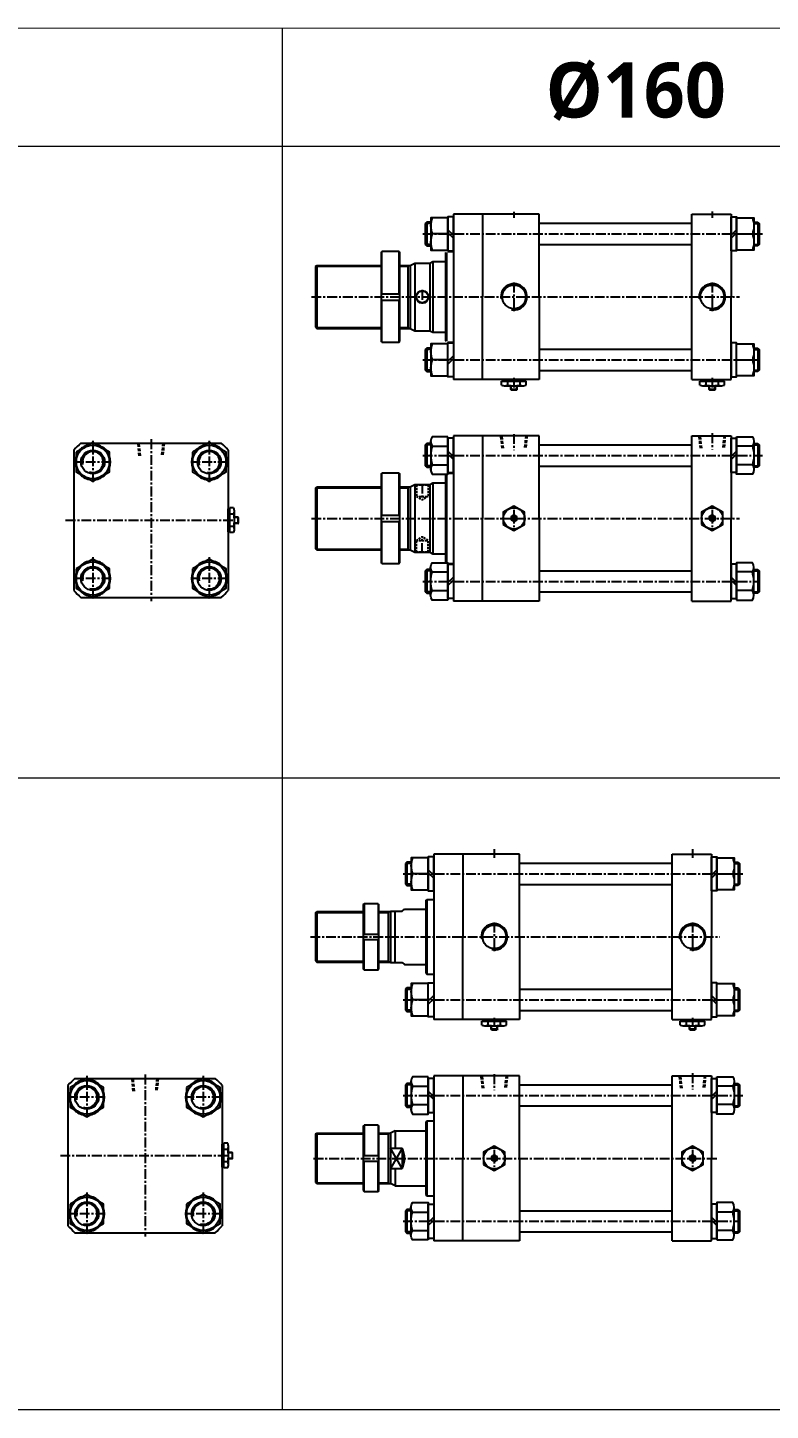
# Model space of a CAD drawing. Extents: x -819 to 6683, y -1 to 2811.
# Drawn here: x 1729 to 2673, y -1 to 1756 of the extents above; entities that cross this region are included whole.
import ezdxf

# ---------------------------------------------------------------- set-up
doc = ezdxf.new("R2010")
doc.units = 0
doc.header["$LTSCALE"] = 10
doc.header["$MEASUREMENT"] = 0
doc.linetypes.add('CENTER', pattern=[2, 1.25, -0.25, 0.25, -0.25])
doc.linetypes.add('HIDDEN', pattern=[0.375, 0.25, -0.125])
doc.layers.get('0').update_dxf_attribs({"linetype": 'CONTINUOUS'})
doc.layers.add('CENTER', color=1, linetype='CENTER')
doc.layers.add('ML', color=7, linetype='CONTINUOUS')
doc.styles.add('문자', font='romans.shx')

msp = doc.modelspace()

# ---------------------------------------------------------------- linework, layer by layer
at = {"color": 7, "linetype": 'Continuous'}
for p, q in [((2331.5, 1301.8), (2331.5, 1306.8)), ((2331.5, 1306.8), (2337.8, 1306.8)), ((2332.5, 1306.8), (2332.5, 1308.8)), ((2332.5, 1308.8), (2361.7, 1308.8)), ((2334.7, 1300.8), (2359.5, 1300.8)), ((2337.8, 1306.8), (2362.7, 1306.8)), ((2339.3, 1301.8), (2339.3, 1306.8)), ((2343.1, 1301), (2343.1, 1301)), ((2343.1, 1296.3), (2343.1, 1300.8)), ((2351.1, 1296.3), (2351.1, 1300.8)), ((2354.9, 1301.8), (2354.9, 1306.8)), ((2361.7, 1306.8), (2361.7, 1308.8)), ((2362.7, 1301.8), (2362.7, 1306.8)), ((2583.5, 1301.8), (2583.5, 1306.8)), ((2583.5, 1306.8), (2589.8, 1306.8)), ((2584.5, 1306.8), (2584.5, 1308.8)), ((2584.5, 1308.8), (2613.7, 1308.8)), ((2586.7, 1300.8), (2611.5, 1300.8)), ((2589.8, 1306.8), (2614.7, 1306.8)), ((2591.3, 1301.8), (2591.3, 1306.8)), ((2595.1, 1301), (2595.1, 1301)), ((2595.1, 1296.3), (2595.1, 1300.8)), ((2603.1, 1296.3), (2603.1, 1300.8)), ((2606.9, 1301.8), (2606.9, 1306.8)), ((2613.7, 1306.8), (2613.7, 1308.8)), ((2614.7, 1301.8), (2614.7, 1306.8)), ((2343.1, 1296.3), (2343.6, 1295.8)), ((2351.1, 1296.3), (2343.1, 1296.3)), ((2343.6, 1295.8), (2350.6, 1295.8)), ((2351.1, 1296.3), (2350.6, 1295.8)), ((2595.1, 1296.3), (2595.6, 1295.8)), ((2603.1, 1296.3), (2595.1, 1296.3)), ((2595.6, 1295.8), (2602.6, 1295.8)), ((2603.1, 1296.3), (2602.6, 1295.8)), ((1983.9, 1115.4), (1983.9, 1144.6)), ((1985.9, 1144.6), (1983.9, 1144.6)), ((1990.9, 1145.6), (1985.9, 1145.6)), ((1985.9, 1120.8), (1985.9, 1145.6)), ((1991.9, 1117.6), (1991.9, 1142.4)), ((1990.9, 1137.8), (1985.9, 1137.8)), ((1991.7, 1126), (1991.7, 1126)), ((1996.4, 1134), (1991.9, 1134)), ((1996.4, 1126), (1991.9, 1126)), ((1996.4, 1134), (1996.9, 1133.5)), ((1996.4, 1134), (1996.4, 1126)), ((1996.4, 1126), (1996.9, 1126.5)), ((1996.9, 1126.5), (1996.9, 1133.5)), ((1985.9, 1115.4), (1983.9, 1115.4)), ((1990.9, 1122.2), (1985.9, 1122.2)), ((1985.9, 1114.4), (1985.9, 1120.8)), ((1990.9, 1114.4), (1985.9, 1114.4)), ((2306.5, 488.7), (2306.5, 493.8)), ((2306.5, 493.8), (2312.8, 493.8)), ((2307.5, 493.8), (2307.5, 495.8)), ((2307.5, 495.8), (2336.7, 495.8)), ((2312.8, 493.8), (2337.7, 493.8)), ((2314.3, 488.7), (2314.3, 493.8)), ((2329.9, 488.7), (2329.9, 493.8)), ((2336.7, 493.8), (2336.7, 495.8)), ((2337.7, 488.7), (2337.7, 493.8)), ((2558.5, 488.7), (2558.5, 493.8)), ((2558.5, 493.8), (2564.8, 493.8)), ((2559.5, 493.8), (2559.5, 495.8)), ((2559.5, 495.8), (2588.7, 495.8)), ((2564.8, 493.8), (2589.7, 493.8)), ((2566.3, 488.7), (2566.3, 493.8)), ((2581.9, 488.7), (2581.9, 493.8)), ((2588.7, 493.8), (2588.7, 495.8)), ((2589.7, 488.7), (2589.7, 493.8)), ((2309.7, 487.8), (2334.5, 487.8)), ((2318.1, 488), (2318.1, 488)), ((2318.1, 483.3), (2318.1, 487.8)), ((2318.1, 483.3), (2318.6, 482.8)), ((2326.1, 483.3), (2318.1, 483.3)), ((2318.6, 482.8), (2325.6, 482.8)), ((2326.1, 483.3), (2325.6, 482.8)), ((2326.1, 483.3), (2326.1, 487.8)), ((2561.7, 487.8), (2586.5, 487.8)), ((2570.1, 488), (2570.1, 488)), ((2570.1, 483.3), (2570.1, 487.8)), ((2570.1, 483.3), (2570.6, 482.8)), ((2578.1, 483.3), (2570.1, 483.3)), ((2570.6, 482.8), (2577.6, 482.8)), ((2578.1, 483.3), (2577.6, 482.8)), ((2578.1, 483.3), (2578.1, 487.8)), ((1976.3, 308.3), (1976.3, 337.5)), ((1978.3, 337.5), (1976.3, 337.5)), ((1983.4, 338.5), (1978.3, 338.5)), ((1978.3, 313.6), (1978.3, 338.5)), ((1984.3, 310.5), (1984.3, 335.3)), ((1983.4, 330.7), (1978.3, 330.7)), ((1984.1, 318.9), (1984.1, 318.9)), ((1988.8, 326.9), (1984.3, 326.9)), ((1988.8, 318.9), (1984.3, 318.9)), ((1988.8, 326.9), (1989.3, 326.4)), ((1988.8, 326.9), (1988.8, 318.9)), ((1988.8, 318.9), (1989.3, 319.4)), ((1989.3, 319.4), (1989.3, 326.4)), ((1978.3, 308.3), (1976.3, 308.3)), ((1983.4, 315.1), (1978.3, 315.1)), ((1978.3, 307.3), (1978.3, 313.6)), ((1983.4, 307.3), (1978.3, 307.3))]:
    msp.add_line(p, q, dxfattribs=at)
for points in [[(2333.6, 1124.6), (2347.1, 1116.8), (2360.6, 1124.6), (2360.6, 1140.2), (2347.1, 1148), (2333.6, 1140.2)], [(2585.6, 1124.6), (2599.1, 1116.8), (2612.6, 1124.6), (2612.6, 1140.2), (2599.1, 1148), (2585.6, 1140.2)], [(2345.6, 1134.9), (2344.2, 1132.4), (2345.6, 1129.9), (2348.5, 1129.9), (2350, 1132.4), (2348.5, 1134.9)], [(2597.6, 1134.9), (2596.2, 1132.4), (2597.6, 1129.9), (2600.5, 1129.9), (2602, 1132.4), (2600.5, 1134.9)], [(2308.6, 311.6), (2322.1, 303.8), (2335.6, 311.6), (2335.6, 327.2), (2322.1, 335), (2308.6, 327.2)], [(2560.6, 311.6), (2574.1, 303.8), (2587.6, 311.6), (2587.6, 327.2), (2574.1, 335), (2560.6, 327.2)], [(2320.6, 321.9), (2319.2, 319.4), (2320.6, 316.9), (2323.5, 316.9), (2325, 319.4), (2323.5, 321.9)], [(2572.6, 321.9), (2571.2, 319.4), (2572.6, 316.9), (2575.5, 316.9), (2577, 319.4), (2575.5, 321.9)]]:
    msp.add_lwpolyline(points, close=True, dxfattribs=at)
for centre, radius in [((2347.1, 1132.4), 13.5), ((2599.1, 1132.4), 13.5), ((2347.1, 1132.4), 3.5), ((2599.1, 1132.4), 3.5), ((2322.1, 319.4), 13.5), ((2322.1, 319.4), 3.5), ((2574.1, 319.4), 13.5), ((2574.1, 319.4), 3.5)]:
    msp.add_circle(centre, radius, dxfattribs=at)
for centre, radius, start, end in [((2334.7, 1306.4), 5.62, 235.6158, 270), ((2335.4, 1309), 8.22, 241.7006, 298.2994), ((2347.1, 1332.1), 31.3, 255.6172, 270.0141), ((2347.1, 1332.1), 31.3, 269.9859, 284.3828), ((2358.8, 1309), 8.22, 241.7006, 298.2994), ((2586.7, 1306.4), 5.62, 235.6158, 270), ((2587.4, 1309), 8.22, 241.7006, 298.2994), ((2599.1, 1332.1), 31.3, 255.6172, 270.0141), ((2599.1, 1332.1), 31.3, 269.9859, 284.3828), ((2610.8, 1309), 8.22, 241.7006, 298.2994), ((1983.7, 1141.7), 8.22, 331.7006, 28.2994), ((1960.6, 1130), 31.3, 359.9859, 14.3828), ((1960.6, 1130), 31.3, 345.6172, 0.0141), ((1983.7, 1118.3), 8.22, 331.7006, 28.2994), ((1986.3, 1117.6), 5.62, 325.6158, 0), ((2309.7, 493.4), 5.62, 235.6158, 270), ((2310.4, 496), 8.22, 241.7006, 298.2994), ((2322.1, 519.1), 31.3, 255.6172, 270.0141), ((2322.1, 519.1), 31.3, 269.9859, 284.3828), ((2333.8, 496), 8.22, 241.7006, 298.2994), ((2561.7, 493.4), 5.62, 235.6158, 270), ((2562.4, 496), 8.22, 241.7006, 298.2994), ((2574.1, 519.1), 31.3, 255.6172, 270.0141), ((2574.1, 519.1), 31.3, 269.9859, 284.3828), ((2585.8, 496), 8.22, 241.7006, 298.2994), ((1976.1, 334.6), 8.22, 331.7006, 28.2994), ((1953, 322.9), 31.3, 359.9859, 14.3828), ((1953, 322.9), 31.3, 345.6172, 0.0141), ((1976.1, 311.2), 8.22, 331.7006, 28.2994), ((1978.7, 310.5), 5.62, 325.6158, 0)]:
    msp.add_arc(centre, radius, start, end, dxfattribs=at)
at = {"layer": 'CENTER'}
for p, q in [((1804.3, 424), (1804.3, 369.8)), ((1952.3, 424), (1952.3, 369.8)), ((1827.8, 396.9), (1780.9, 396.9)), ((1975.8, 396.9), (1928.9, 396.9)), ((1804.3, 276), (1804.3, 221.8)), ((1952.3, 276), (1952.3, 221.8)), ((1827.8, 248.9), (1780.9, 248.9)), ((1975.8, 248.9), (1928.9, 248.9))]:
    msp.add_line(p, q, dxfattribs=at)
at = {"layer": 'ML'}
for p, q in [((2270.1, 1518.8), (2270.1, 1308.8)), ((2307.1, 1518.8), (2270.1, 1518.8)), ((2270.1, 1518.8), (2270.1, 1518.8)), ((2236.2, 1508.8), (2234.4, 1507.1)), ((2234.4, 1507.1), (2234.4, 1480.5)), ((2241.3, 1508.8), (2236.2, 1508.8)), ((2236.2, 1508.8), (2236.2, 1478.8)), ((2263.3, 1493.8), (2243.1, 1493.8)), ((2263.3, 1499.1), (2270.1, 1492.3)), ((2263.3, 1495.3), (2270.1, 1488.5)), ((2629.9, 1499.1), (2623.1, 1492.3)), ((2629.9, 1495.3), (2623.1, 1488.5)), ((2629.9, 1493.8), (2650.1, 1493.8)), ((2651.9, 1508.8), (2657, 1508.8)), ((2657, 1508.8), (2658.8, 1507.1)), ((2657, 1508.8), (2657, 1478.8)), ((2658.8, 1507.1), (2658.8, 1480.5)), ((2234.4, 1480.5), (2236.2, 1478.8)), ((2236.2, 1478.8), (2241.3, 1478.8)), ((2657, 1478.8), (2651.9, 1478.8)), ((2658.8, 1480.5), (2657, 1478.8)), ((2178.3, 1470.3), (2179.3, 1471.3)), ((2178.3, 1470.3), (2178.3, 1357.3)), ((2201.3, 1471.3), (2179.3, 1471.3)), ((2179.3, 1417.8), (2179.3, 1471.3)), ((2201.3, 1417.8), (2201.3, 1471.3)), ((2201.3, 1471.3), (2202.3, 1470.3)), ((2202.3, 1357.3), (2202.3, 1470.3)), ((2240.1, 1456.8), (2244.1, 1458.8)), ((2244.1, 1458.8), (2244.1, 1368.8)), ((2260.1, 1469.8), (2260.4, 1470.1)), ((2260.1, 1469.8), (2260.1, 1357.8)), ((2261.6, 1470.1), (2261.6, 1357.5)), ((2095.1, 1452.3), (2096.6, 1453.8)), ((2095.1, 1452.3), (2095.1, 1375.3)), ((2096.6, 1453.8), (2096.6, 1373.8)), ((2212.1, 1453.8), (2212.1, 1373.8)), ((2215.1, 1453.8), (2221.1, 1456.8)), ((2215.1, 1453.8), (2215.1, 1373.8)), ((2221.1, 1456.8), (2221.1, 1370.8)), ((2240.1, 1456.8), (2240.1, 1370.8)), ((2178.3, 1417.8), (2202.3, 1417.8)), ((2178.3, 1409.8), (2202.3, 1409.8)), ((2179.3, 1356.3), (2179.3, 1409.8)), ((2201.3, 1356.3), (2201.3, 1409.8)), ((2095.1, 1375.3), (2096.6, 1373.8)), ((2215.1, 1373.8), (2221.1, 1370.8)), ((2240.1, 1370.8), (2244.1, 1368.8)), ((2179.3, 1356.3), (2178.3, 1357.3)), ((2179.3, 1356.3), (2201.3, 1356.3)), ((2201.3, 1356.3), (2202.3, 1357.3)), ((2260.1, 1357.8), (2260.4, 1357.5)), ((2236.2, 1348.8), (2234.4, 1347.1)), ((2234.4, 1347.1), (2234.4, 1320.5)), ((2241.3, 1348.8), (2236.2, 1348.8)), ((2236.2, 1348.8), (2236.2, 1318.8)), ((2263.3, 1332.3), (2270.1, 1339.1)), ((2263.3, 1328.5), (2270.1, 1335.3)), ((2651.9, 1348.8), (2657, 1348.8)), ((2657, 1348.8), (2658.8, 1347.1)), ((2657, 1348.8), (2657, 1318.8)), ((2658.8, 1347.1), (2658.8, 1320.5)), ((2234.4, 1320.5), (2236.2, 1318.8)), ((2236.2, 1318.8), (2241.3, 1318.8)), ((2263.3, 1333.8), (2243.1, 1333.8)), ((2629.9, 1333.8), (2650.1, 1333.8)), ((2657, 1318.8), (2651.9, 1318.8)), ((2658.8, 1320.5), (2657, 1318.8)), ((2307.1, 1308.8), (2270.1, 1308.8)), ((2241.3, 1230.2), (2241.3, 1194.7)), ((2307.1, 1237.4), (2270.1, 1237.4)), ((2270.1, 1237.4), (2270.1, 1237.4)), ((2270.1, 1237.4), (2270.1, 1027.4)), ((2651.9, 1230.2), (2651.9, 1194.7)), ((1787.9, 1219.2), (1787.9, 1040.8)), ((1796.7, 1228), (1975.1, 1228)), ((1983.9, 1219.2), (1983.9, 1040.8)), ((2236.2, 1227.4), (2234.4, 1225.7)), ((2234.4, 1225.7), (2234.4, 1199.1)), ((2241.3, 1227.4), (2236.2, 1227.4)), ((2236.2, 1227.4), (2236.2, 1197.4)), ((2243.1, 1224.3), (2263.3, 1224.3)), ((2263.3, 1217.7), (2270.1, 1210.9)), ((2263.3, 1213.9), (2270.1, 1207.1)), ((2629.9, 1217.7), (2623.1, 1210.9)), ((2629.9, 1213.9), (2623.1, 1207.1)), ((2650.1, 1224.3), (2629.9, 1224.3)), ((2651.9, 1227.4), (2657, 1227.4)), ((2657, 1227.4), (2658.8, 1225.7)), ((2657, 1227.4), (2657, 1197.4)), ((2658.8, 1225.7), (2658.8, 1199.1)), ((2234.4, 1199.1), (2236.2, 1197.4)), ((2236.2, 1197.4), (2241.3, 1197.4)), ((2243.1, 1200.6), (2263.3, 1200.6)), ((2650.1, 1200.6), (2629.9, 1200.6)), ((2657, 1197.4), (2651.9, 1197.4)), ((2658.8, 1199.1), (2657, 1197.4)), ((2178.3, 1188.9), (2179.3, 1189.9)), ((2178.3, 1188.9), (2178.3, 1075.9)), ((2201.3, 1189.9), (2179.3, 1189.9)), ((2179.3, 1136.4), (2179.3, 1189.9)), ((2201.3, 1189.9), (2202.3, 1188.9)), ((2201.3, 1136.4), (2201.3, 1189.9)), ((2202.3, 1075.9), (2202.3, 1188.9)), ((2240.1, 1175.4), (2244.1, 1177.4)), ((2244.1, 1177.4), (2244.1, 1087.4)), ((2260.1, 1188.4), (2260.4, 1188.7)), ((2260.1, 1188.4), (2260.1, 1076.4)), ((2261.6, 1188.7), (2261.6, 1076.1)), ((2095.1, 1170.9), (2096.6, 1172.4)), ((2095.1, 1170.9), (2095.1, 1093.9)), ((2096.6, 1172.4), (2096.6, 1092.4)), ((2212.1, 1172.4), (2212.1, 1092.4)), ((2215.1, 1172.4), (2221.1, 1175.4)), ((2215.1, 1172.4), (2215.1, 1092.4)), ((2221.1, 1175.4), (2221.1, 1089.4)), ((2240.1, 1175.4), (2240.1, 1089.4)), ((2178.3, 1136.4), (2202.3, 1136.4)), ((2178.3, 1128.4), (2202.3, 1128.4)), ((2179.3, 1074.9), (2179.3, 1128.4)), ((2201.3, 1074.9), (2201.3, 1128.4)), ((2095.1, 1093.9), (2096.6, 1092.4)), ((2215.1, 1092.4), (2221.1, 1089.4)), ((2240.1, 1089.4), (2244.1, 1087.4)), ((2179.3, 1074.9), (2178.3, 1075.9)), ((2179.3, 1074.9), (2201.3, 1074.9)), ((2201.3, 1074.9), (2202.3, 1075.9)), ((2260.1, 1076.4), (2260.4, 1076.1)), ((2236.2, 1067.4), (2234.4, 1065.7)), ((2234.4, 1065.7), (2234.4, 1039.1)), ((2241.3, 1067.4), (2236.2, 1067.4)), ((2236.2, 1067.4), (2236.2, 1037.4)), ((2241.3, 1034.7), (2241.3, 1070.2)), ((2243.1, 1064.3), (2263.3, 1064.3)), ((2263.3, 1050.9), (2270.1, 1057.7)), ((2629.9, 1050.9), (2623.1, 1057.7)), ((2650.1, 1064.3), (2629.9, 1064.3)), ((2651.9, 1034.7), (2651.9, 1070.2)), ((2651.9, 1067.4), (2657, 1067.4)), ((2657, 1067.4), (2658.8, 1065.7)), ((2657, 1067.4), (2657, 1037.4)), ((2658.8, 1065.7), (2658.8, 1039.1)), ((2234.4, 1039.1), (2236.2, 1037.4)), ((2236.2, 1037.4), (2241.3, 1037.4)), ((2243.1, 1040.6), (2263.3, 1040.6)), ((2263.3, 1047.1), (2270.1, 1053.9)), ((2629.9, 1047.1), (2623.1, 1053.9)), ((2650.1, 1040.6), (2629.9, 1040.6)), ((2657, 1037.4), (2651.9, 1037.4)), ((2658.8, 1039.1), (2657, 1037.4)), ((1796.7, 1032), (1975.1, 1032)), ((2307.1, 1027.4), (2270.1, 1027.4)), ((2245.1, 705.8), (2245.1, 495.8)), ((2282.1, 705.8), (2245.1, 705.8)), ((2245.1, 705.8), (2245.1, 705.8)), ((2211.2, 695.8), (2209.4, 694)), ((2209.4, 694), (2209.4, 667.5)), ((2216.3, 695.8), (2211.2, 695.8)), ((2211.2, 695.8), (2211.2, 665.8)), ((2238.3, 686.1), (2245.1, 679.3)), ((2604.9, 686.1), (2598.1, 679.3)), ((2626.9, 695.8), (2632, 695.8)), ((2632, 695.8), (2633.8, 694)), ((2632, 695.8), (2632, 665.8)), ((2633.8, 694), (2633.8, 667.5)), ((2238.3, 680.8), (2218.1, 680.8)), ((2238.3, 682.2), (2245.1, 675.4)), ((2604.9, 682.2), (2598.1, 675.4)), ((2604.9, 680.8), (2625.1, 680.8)), ((2209.4, 667.5), (2211.2, 665.8)), ((2211.2, 665.8), (2216.3, 665.8)), ((2632, 665.8), (2626.9, 665.8)), ((2633.8, 667.5), (2632, 665.8)), ((2095.1, 631.3), (2096.6, 632.8)), ((2096.6, 632.8), (2096.6, 568.8)), ((2155.6, 641.8), (2156.6, 642.8)), ((2155.6, 641.8), (2155.6, 559.8)), ((2174.6, 642.8), (2156.6, 642.8)), ((2156.6, 642.8), (2156.6, 604.3)), ((2174.6, 642.8), (2174.6, 604.3)), ((2174.6, 642.8), (2175.6, 641.8)), ((2175.6, 559.8), (2175.6, 641.8)), ((2187.1, 632.8), (2187.1, 568.8)), ((2190.1, 633.3), (2190.1, 568.3)), ((2196.1, 568.3), (2196.1, 633.3)), ((2205.1, 633.3), (2208.1, 635.8)), ((2235.1, 646.8), (2236.6, 648.3)), ((2235.1, 646.8), (2235.1, 554.8)), ((2236.6, 648.3), (2236.6, 553.3)), ((2095.1, 631.3), (2095.1, 570.3)), ((2155.6, 604.3), (2175.6, 604.3)), ((2155.6, 597.3), (2175.6, 597.3)), ((2156.6, 558.8), (2156.6, 597.3)), ((2174.6, 558.8), (2174.6, 597.3)), ((2095.1, 570.3), (2096.6, 568.8)), ((2205.1, 568.3), (2208.1, 565.8)), ((2155.6, 559.8), (2156.6, 558.8)), ((2156.6, 558.8), (2174.6, 558.8)), ((2174.6, 558.8), (2175.6, 559.8)), ((2235.1, 554.8), (2236.6, 553.3)), ((2211.2, 535.8), (2209.4, 534)), ((2209.4, 534), (2209.4, 507.5)), ((2216.3, 535.8), (2211.2, 535.8)), ((2211.2, 535.8), (2211.2, 505.8)), ((2626.9, 535.8), (2632, 535.8)), ((2632, 535.8), (2633.8, 534)), ((2632, 535.8), (2632, 505.8)), ((2633.8, 534), (2633.8, 507.5)), ((2238.3, 520.8), (2218.1, 520.8)), ((2238.3, 519.3), (2245.1, 526.1)), ((2238.3, 515.4), (2245.1, 522.2)), ((2604.9, 519.3), (2598.1, 526.1)), ((2604.9, 515.4), (2598.1, 522.2)), ((2604.9, 520.8), (2625.1, 520.8)), ((2209.4, 507.5), (2211.2, 505.8)), ((2211.2, 505.8), (2216.3, 505.8)), ((2282.1, 495.8), (2245.1, 495.8)), ((2632, 505.8), (2626.9, 505.8)), ((2633.8, 507.5), (2632, 505.8)), ((2282.1, 424.4), (2245.1, 424.4)), ((2245.1, 424.4), (2245.1, 424.4)), ((2245.1, 424.4), (2245.1, 214.4)), ((1780.3, 412.1), (1780.3, 233.7)), ((1789.2, 420.9), (1967.5, 420.9)), ((1976.3, 412.1), (1976.3, 233.7)), ((2211.2, 414.4), (2209.4, 412.7)), ((2209.4, 412.7), (2209.4, 386.1)), ((2216.3, 414.4), (2211.2, 414.4)), ((2211.2, 414.4), (2211.2, 384.4)), ((2216.3, 417.2), (2216.3, 381.6)), ((2218.1, 411.2), (2238.3, 411.2)), ((2238.3, 404.7), (2245.1, 397.9)), ((2604.9, 404.7), (2598.1, 397.9)), ((2625.1, 411.2), (2604.9, 411.2)), ((2626.9, 417.2), (2626.9, 381.6)), ((2626.9, 414.4), (2632, 414.4)), ((2632, 414.4), (2633.8, 412.7)), ((2632, 414.4), (2632, 384.4)), ((2633.8, 412.7), (2633.8, 386.1)), ((2218.1, 387.6), (2238.3, 387.6)), ((2238.3, 400.9), (2245.1, 394.1)), ((2604.9, 400.9), (2598.1, 394.1)), ((2625.1, 387.6), (2604.9, 387.6)), ((2209.4, 386.1), (2211.2, 384.4)), ((2211.2, 384.4), (2216.3, 384.4)), ((2632, 384.4), (2626.9, 384.4)), ((2633.8, 386.1), (2632, 384.4)), ((2095.1, 349.9), (2096.6, 351.4)), ((2096.6, 351.4), (2096.6, 287.4)), ((2155.6, 360.4), (2156.6, 361.4)), ((2155.6, 360.4), (2155.6, 278.4)), ((2174.6, 361.4), (2156.6, 361.4)), ((2156.6, 361.4), (2156.6, 322.9)), ((2174.6, 361.4), (2175.6, 360.4)), ((2174.6, 361.4), (2174.6, 322.9)), ((2175.6, 278.4), (2175.6, 360.4)), ((2187.1, 351.4), (2187.1, 287.4)), ((2196.1, 354.4), (2190.1, 351.4)), ((2190.1, 351.4), (2190.1, 287.4)), ((2196.1, 354.4), (2196.1, 332.4)), ((2235.1, 365.4), (2236.6, 366.9)), ((2235.1, 365.4), (2235.1, 273.4)), ((2236.6, 366.9), (2236.6, 271.9)), ((2095.1, 349.9), (2095.1, 288.9)), ((2155.6, 322.9), (2175.6, 322.9)), ((2190.1, 332.4), (2205.1, 332.4)), ((2205.1, 332.4), (2205.1, 306.4)), ((2155.6, 315.9), (2175.6, 315.9)), ((2156.6, 277.4), (2156.6, 315.9)), ((2174.6, 277.4), (2174.6, 315.9)), ((2190.1, 306.4), (2205.1, 306.4)), ((2196.1, 306.4), (2196.1, 284.4)), ((2095.1, 288.9), (2096.6, 287.4)), ((2196.1, 284.4), (2190.1, 287.4)), ((2155.6, 278.4), (2156.6, 277.4)), ((2156.6, 277.4), (2174.6, 277.4)), ((2174.6, 277.4), (2175.6, 278.4)), ((2235.1, 273.4), (2236.6, 271.9)), ((2211.2, 254.4), (2209.4, 252.7)), ((2209.4, 252.7), (2209.4, 226.1)), ((2216.3, 254.4), (2211.2, 254.4)), ((2211.2, 254.4), (2211.2, 224.4)), ((2216.3, 221.6), (2216.3, 257.2)), ((2218.1, 251.2), (2238.3, 251.2)), ((2625.1, 251.2), (2604.9, 251.2)), ((2626.9, 221.6), (2626.9, 257.2)), ((2626.9, 254.4), (2632, 254.4)), ((2632, 254.4), (2633.8, 252.7)), ((2632, 254.4), (2632, 224.4)), ((2633.8, 252.7), (2633.8, 226.1)), ((2238.3, 237.9), (2245.1, 244.7)), ((2238.3, 234.1), (2245.1, 240.9)), ((2604.9, 237.9), (2598.1, 244.7)), ((2604.9, 234.1), (2598.1, 240.9)), ((1789.2, 224.9), (1967.5, 224.9)), ((2209.4, 226.1), (2211.2, 224.4)), ((2211.2, 224.4), (2216.3, 224.4)), ((2218.1, 227.6), (2238.3, 227.6)), ((2282.1, 214.4), (2245.1, 214.4)), ((2625.1, 227.6), (2604.9, 227.6)), ((2632, 224.4), (2626.9, 224.4)), ((2633.8, 226.1), (2632, 224.4))]:
    msp.add_line(p, q, dxfattribs=at)
at = {"layer": 'ML', "color": 7}
for p, q in [((2379.1, 1518.8), (2307.1, 1518.8)), ((2307.1, 1518.8), (2307.1, 1413.8)), ((2379.1, 1413.8), (2379.1, 1518.8)), ((2573.1, 1413.8), (2573.1, 1518.8)), ((2573.1, 1518.8), (2623.1, 1518.8)), ((2623.1, 1518.8), (2623.1, 1413.8)), ((2244.1, 1458.8), (2260.1, 1458.8)), ((2263.3, 1471.3), (2270.1, 1471.3)), ((2096.6, 1453.8), (2178.3, 1453.8)), ((2202.3, 1453.8), (2215.1, 1453.8)), ((2221.1, 1456.8), (2240.1, 1456.8)), ((2307.1, 1308.8), (2307.1, 1413.8)), ((2379.1, 1413.8), (2379.1, 1308.8)), ((2573.1, 1308.8), (2573.1, 1413.8)), ((2623.1, 1308.8), (2623.1, 1413.8)), ((2096.6, 1373.8), (2178.3, 1373.8)), ((2202.3, 1373.8), (2215.1, 1373.8)), ((2221.1, 1370.8), (2240.1, 1370.8)), ((2244.1, 1368.8), (2260.1, 1368.8)), ((2263.3, 1356.3), (2270.1, 1356.3)), ((2379.1, 1308.8), (2307.1, 1308.8)), ((2573.1, 1308.8), (2623.1, 1308.8)), ((2379.1, 1237.4), (2307.1, 1237.4)), ((2307.1, 1237.4), (2307.1, 1132.4)), ((2379.1, 1132.4), (2379.1, 1237.4)), ((2573.1, 1237.4), (2623.1, 1237.4)), ((2573.1, 1132.4), (2573.1, 1237.4)), ((2623.1, 1237.4), (2623.1, 1132.4)), ((2244.1, 1177.4), (2260.1, 1177.4)), ((2263.3, 1189.9), (2270.1, 1189.9)), ((2096.6, 1172.4), (2178.3, 1172.4)), ((2202.3, 1172.4), (2215.1, 1172.4)), ((2221.1, 1175.4), (2240.1, 1175.4)), ((2307.1, 1027.4), (2307.1, 1132.4)), ((2379.1, 1132.4), (2379.1, 1027.4)), ((2573.1, 1027.4), (2573.1, 1132.4)), ((2623.1, 1027.4), (2623.1, 1132.4)), ((2096.6, 1092.4), (2178.3, 1092.4)), ((2202.3, 1092.4), (2215.1, 1092.4)), ((2221.1, 1089.4), (2240.1, 1089.4)), ((2244.1, 1087.4), (2260.1, 1087.4)), ((2263.3, 1074.9), (2270.1, 1074.9)), ((2379.1, 1027.4), (2307.1, 1027.4)), ((2573.1, 1027.4), (2623.1, 1027.4)), ((2354.1, 705.8), (2282.1, 705.8)), ((2282.1, 705.8), (2282.1, 600.8)), ((2354.1, 600.8), (2354.1, 705.8)), ((2548.1, 600.8), (2548.1, 705.8)), ((2548.1, 705.8), (2598.1, 705.8)), ((2598.1, 705.8), (2598.1, 600.8)), ((2282.1, 495.8), (2282.1, 600.8)), ((2354.1, 600.8), (2354.1, 495.8)), ((2548.1, 495.8), (2548.1, 600.8)), ((2598.1, 495.8), (2598.1, 600.8)), ((2354.1, 495.8), (2282.1, 495.8)), ((2548.1, 495.8), (2598.1, 495.8)), ((2354.1, 424.4), (2282.1, 424.4)), ((2282.1, 424.4), (2282.1, 319.4)), ((2354.1, 319.4), (2354.1, 424.4)), ((2548.1, 424.4), (2598.1, 424.4)), ((2548.1, 319.4), (2548.1, 424.4)), ((2598.1, 424.4), (2598.1, 319.4)), ((2282.1, 214.4), (2282.1, 319.4)), ((2354.1, 319.4), (2354.1, 214.4)), ((2548.1, 214.4), (2548.1, 319.4)), ((2598.1, 214.4), (2598.1, 319.4)), ((2354.1, 214.4), (2282.1, 214.4)), ((2548.1, 214.4), (2598.1, 214.4))]:
    msp.add_line(p, q, dxfattribs=at)
at = {"layer": 'ML', "color": 1, "linetype": 'CENTER'}
for p, q in [((2347.1, 1521.9), (2347.1, 1514)), ((2599.1, 1522.4), (2599.1, 1514)), ((2231.3, 1493.8), (2663.2, 1493.8)), ((2347.1, 1432), (2347.1, 1395.5)), ((2599.1, 1432), (2599.1, 1395.5)), ((2089.8, 1413.8), (2633.6, 1413.8)), ((2230.6, 1422.6), (2230.6, 1405)), ((2231.3, 1333.8), (2660.2, 1333.8)), ((2347.1, 1311), (2347.1, 1297.7)), ((2599.1, 1311), (2599.1, 1297.9)), ((1811.9, 1231.1), (1811.9, 1176.9)), ((1885.9, 1232.9), (1885.9, 1027.1)), ((1959.9, 1231.1), (1959.9, 1176.9)), ((2347.1, 1239.4), (2347.1, 1219)), ((2599.1, 1240.5), (2599.1, 1219.9)), ((2231.3, 1212.4), (2663.2, 1212.4)), ((1835.4, 1204), (1788.4, 1204)), ((1983.4, 1204), (1936.4, 1204)), ((2230.6, 1176.4), (2230.6, 1154.9)), ((2347.1, 1143.4), (2347.1, 1121.4)), ((2599.1, 1143.4), (2599.1, 1121.4)), ((1777.4, 1130), (1990.6, 1130)), ((2089.8, 1132.4), (2633.6, 1132.4)), ((2230.6, 1088.4), (2230.6, 1110)), ((1811.9, 1083.1), (1811.9, 1028.9)), ((1959.9, 1083.1), (1959.9, 1028.9)), ((1835.4, 1056), (1788.4, 1056)), ((1983.4, 1056), (1936.4, 1056)), ((2231.3, 1052.4), (2660.2, 1052.4)), ((2322.1, 712.1), (2322.1, 701)), ((2574.1, 712.1), (2574.1, 701)), ((2206.3, 680.8), (2638.2, 680.8)), ((2322.1, 619), (2322.1, 582.5)), ((2574.1, 619), (2574.1, 582.5)), ((2088.4, 600.8), (2608.6, 600.8)), ((2206.3, 520.8), (2635.2, 520.8)), ((2322.1, 498), (2322.1, 486.5)), ((2574.1, 498), (2574.1, 486.5)), ((1878.3, 425.8), (1878.3, 220)), ((2322.1, 426.3), (2322.1, 406)), ((2574.1, 427.5), (2574.1, 406.9)), ((2206.3, 399.4), (2638.2, 399.4)), ((1770.7, 322.9), (1983, 322.9)), ((2092.4, 319.4), (2605.6, 319.4)), ((2322.1, 330.4), (2322.1, 308.4)), ((2574.1, 330.4), (2574.1, 308.4)), ((2206.3, 239.4), (2635.2, 239.4))]:
    msp.add_line(p, q, dxfattribs=at)
at = {"layer": 'ML', "color": 2}
for p, q in [((2241.3, 1507.1), (2234.4, 1507.1)), ((2651.9, 1507.1), (2658.8, 1507.1)), ((2241.3, 1480.5), (2234.4, 1480.5)), ((2651.9, 1480.5), (2658.8, 1480.5)), ((2095.6, 1452.8), (2178.3, 1452.8)), ((2202.3, 1452.8), (2212.1, 1452.8)), ((2212.1, 1452.8), (2213.8, 1453.8)), ((2095.6, 1374.8), (2178.3, 1374.8)), ((2202.3, 1374.8), (2212.1, 1374.8)), ((2212.1, 1374.8), (2213.8, 1373.8)), ((2241.3, 1347.1), (2234.4, 1347.1)), ((2651.9, 1347.1), (2658.8, 1347.1)), ((2241.3, 1320.5), (2234.4, 1320.5)), ((2651.9, 1320.5), (2658.8, 1320.5)), ((2343.6, 1301), (2343.6, 1301)), ((2343.6, 1295.8), (2343.6, 1300.8)), ((2350.6, 1295.8), (2350.6, 1300.8)), ((2595.6, 1301), (2595.6, 1301)), ((2595.6, 1295.8), (2595.6, 1300.8)), ((2602.6, 1295.8), (2602.6, 1300.8)), ((2241.3, 1225.7), (2234.4, 1225.7)), ((2651.9, 1225.7), (2658.8, 1225.7)), ((2241.3, 1199.1), (2234.4, 1199.1)), ((2651.9, 1199.1), (2658.8, 1199.1)), ((2095.6, 1171.4), (2178.3, 1171.4)), ((2202.3, 1171.4), (2212.1, 1171.4)), ((2212.1, 1171.4), (2213.8, 1172.4)), ((1991.7, 1126.5), (1991.7, 1126.5)), ((1996.9, 1133.5), (1991.9, 1133.5)), ((1996.9, 1126.5), (1991.9, 1126.5)), ((2095.6, 1093.4), (2178.3, 1093.4)), ((2202.3, 1093.4), (2212.1, 1093.4)), ((2212.1, 1093.4), (2213.8, 1092.4)), ((2241.3, 1065.7), (2234.4, 1065.7)), ((2651.9, 1065.7), (2658.8, 1065.7)), ((2241.3, 1039.1), (2234.4, 1039.1)), ((2651.9, 1039.1), (2658.8, 1039.1)), ((2216.3, 694), (2209.4, 694)), ((2626.9, 694), (2633.8, 694)), ((2216.3, 667.5), (2209.4, 667.5)), ((2626.9, 667.5), (2633.8, 667.5)), ((2187.1, 631.8), (2188.8, 632.8)), ((2187.1, 569.8), (2188.8, 568.8)), ((2216.3, 534), (2209.4, 534)), ((2626.9, 534), (2633.8, 534)), ((2216.3, 507.5), (2209.4, 507.5)), ((2626.9, 507.5), (2633.8, 507.5)), ((2318.6, 488), (2318.6, 488)), ((2318.6, 482.8), (2318.6, 487.8)), ((2325.6, 482.8), (2325.6, 487.8)), ((2570.6, 488), (2570.6, 488)), ((2570.6, 482.8), (2570.6, 487.8)), ((2577.6, 482.8), (2577.6, 487.8)), ((2216.3, 412.7), (2209.4, 412.7)), ((2626.9, 412.7), (2633.8, 412.7)), ((2216.3, 386.1), (2209.4, 386.1)), ((2626.9, 386.1), (2633.8, 386.1)), ((2187.1, 350.4), (2188.8, 351.4)), ((1984.1, 319.4), (1984.1, 319.4)), ((1989.3, 326.4), (1984.3, 326.4)), ((1989.3, 319.4), (1984.3, 319.4)), ((2205.1, 332.4), (2190.1, 306.4)), ((2205.1, 306.4), (2190.1, 332.4)), ((2187.1, 288.4), (2188.8, 287.4)), ((2216.3, 252.7), (2209.4, 252.7)), ((2626.9, 252.7), (2633.8, 252.7)), ((2216.3, 226.1), (2209.4, 226.1)), ((2626.9, 226.1), (2633.8, 226.1))]:
    msp.add_line(p, q, dxfattribs=at)
at = {"layer": 'ML', "color": 7, "linetype": 'Continuous'}
for p, q in [((2379.1, 1507.3), (2573.1, 1507.3)), ((2379.1, 1480.3), (2573.1, 1480.3)), ((2379.1, 1347.3), (2573.1, 1347.3)), ((2379.1, 1320.3), (2573.1, 1320.3)), ((2379.1, 1225.9), (2573.1, 1225.9)), ((2379.1, 1198.9), (2573.1, 1198.9)), ((2379.1, 1065.9), (2573.1, 1065.9)), ((2379.1, 1038.9), (2573.1, 1038.9)), ((2354.1, 694.3), (2548.1, 694.3)), ((2354.1, 667.3), (2548.1, 667.3)), ((2096.6, 632.8), (2155.6, 632.8)), ((2175.6, 632.8), (2190.1, 632.8)), ((2190.1, 633.3), (2205.1, 633.3)), ((2208.1, 635.8), (2235.1, 635.8)), ((2236.6, 648.3), (2245.1, 648.3)), ((2096.6, 568.8), (2155.6, 568.8)), ((2175.6, 568.8), (2190.1, 568.8)), ((2190.1, 568.3), (2205.1, 568.3)), ((2208.1, 565.8), (2235.1, 565.8)), ((2236.6, 553.3), (2245.1, 553.3)), ((2354.1, 534.3), (2548.1, 534.3)), ((2354.1, 507.3), (2548.1, 507.3)), ((2354.1, 412.9), (2548.1, 412.9)), ((2354.1, 385.9), (2548.1, 385.9)), ((2096.6, 351.4), (2155.6, 351.4)), ((2175.6, 351.4), (2190.1, 351.4)), ((2196.1, 354.4), (2235.1, 354.4)), ((2236.6, 366.9), (2245.1, 366.9)), ((2096.6, 287.4), (2155.6, 287.4)), ((2175.6, 287.4), (2190.1, 287.4)), ((2196.1, 284.4), (2235.1, 284.4)), ((2236.6, 271.9), (2245.1, 271.9)), ((2354.1, 252.9), (2548.1, 252.9)), ((2354.1, 225.9), (2548.1, 225.9))]:
    msp.add_line(p, q, dxfattribs=at)
at = {"layer": 'ML', "color": 6, "linetype": 'HIDDEN', "ltscale": 1.5}
for p, q in [((2332.1, 1221.4), (2330.5, 1237.4)), ((2333.7, 1221.4), (2332.1, 1237.4)), ((2362.1, 1237.4), (2360.5, 1221.4)), ((2363.7, 1237.4), (2362.1, 1221.4)), ((2584.1, 1221.4), (2582.5, 1237.4)), ((2585.7, 1221.4), (2584.1, 1237.4)), ((2614.1, 1237.4), (2612.5, 1221.4)), ((2615.7, 1237.4), (2614.1, 1221.4)), ((1870.9, 1212), (1869.3, 1228)), ((1872.5, 1212), (1870.9, 1228)), ((1900.9, 1228), (1899.3, 1212)), ((1902.5, 1228), (1900.9, 1212)), ((2307.1, 408.4), (2305.5, 424.4)), ((2308.7, 408.4), (2307.1, 424.4)), ((2337.1, 424.4), (2335.5, 408.4)), ((2338.7, 424.4), (2337.1, 408.4)), ((2559.1, 408.4), (2557.5, 424.4)), ((2560.7, 408.4), (2559.1, 424.4)), ((2589.1, 424.4), (2587.5, 408.4)), ((2590.7, 424.4), (2589.1, 408.4)), ((1863.3, 404.9), (1861.7, 420.9)), ((1864.9, 404.9), (1863.3, 420.9)), ((1893.3, 420.9), (1891.7, 404.9)), ((1894.9, 420.9), (1893.3, 404.9))]:
    msp.add_line(p, q, dxfattribs=at)
at = {"layer": 'ML', "color": 6, "linetype": 'HIDDEN'}
for p, q in [((2222.6, 1175.4), (2223.1, 1174.9)), ((2223.1, 1174.9), (2223.1, 1160.4)), ((2223.1, 1174.9), (2238.1, 1174.9)), ((2223.1, 1160.4), (2238.1, 1160.4)), ((2223.1, 1160.4), (2230.6, 1156.1)), ((2238.1, 1160.4), (2230.6, 1156.1)), ((2238.1, 1174.9), (2238.6, 1175.4)), ((2238.1, 1174.9), (2238.1, 1160.4)), ((2223.1, 1104.4), (2230.6, 1108.7)), ((2238.1, 1104.4), (2230.6, 1108.7)), ((2222.6, 1089.4), (2223.1, 1089.9)), ((2223.1, 1089.9), (2223.1, 1104.4)), ((2223.1, 1104.4), (2238.1, 1104.4)), ((2223.1, 1089.9), (2238.1, 1089.9)), ((2238.1, 1089.9), (2238.1, 1104.4)), ((2238.1, 1089.9), (2238.6, 1089.4))]:
    msp.add_line(p, q, dxfattribs=at)
at = {"layer": 'ML', "color": 2, "linetype": 'Continuous'}
for p, q in [((2095.6, 631.8), (2155.6, 631.8)), ((2175.6, 631.8), (2187.1, 631.8)), ((2095.6, 569.8), (2155.6, 569.8)), ((2175.6, 569.8), (2187.1, 569.8)), ((2095.6, 350.4), (2155.6, 350.4)), ((2175.6, 350.4), (2187.1, 350.4)), ((2095.6, 288.4), (2155.6, 288.4)), ((2175.6, 288.4), (2187.1, 288.4))]:
    msp.add_line(p, q, dxfattribs=at)
at = {"layer": 'ML', "const_width": 1.5}
for points in [[(6682.1, 1605.1), (6682.1, 1755.1), (150, 1755.1)], [(2052.7, 1755.1), (2052.7, 0)], [(0, 1605.1), (5247.5, 1605.1)], [(0, 802.5), (5247.5, 802.5)], [(0, 0), (5247.5, 0)]]:
    msp.add_lwpolyline(points, dxfattribs=at)
at = {"layer": 'ML'}
for points in [[(2243.1, 1514.3, 0.178633), (2243.1, 1493.8, 0.178633), (2243.1, 1473.3)], [(2650.1, 1514.3, -0.178633), (2650.1, 1493.8, -0.178633), (2650.1, 1473.3)], [(2243.1, 1354.3, 0.178633), (2243.1, 1333.8, 0.178633), (2243.1, 1313.3)], [(2650.1, 1354.3, -0.178633), (2650.1, 1333.8, -0.178633), (2650.1, 1313.3)], [(2263.3, 1236.1), (2243.1, 1236.1, 0.309401), (2243.1, 1224.3, 0.154701), (2243.1, 1200.6, 0.309401), (2243.1, 1188.7), (2263.3, 1188.7), (2263.3, 1236.1)], [(2629.9, 1236.1), (2650.1, 1236.1, -0.309401), (2650.1, 1224.3, -0.154701), (2650.1, 1200.6, -0.309401), (2650.1, 1188.7), (2629.9, 1188.7), (2629.9, 1236.1)], [(2263.3, 1028.7), (2243.1, 1028.7, -0.309401), (2243.1, 1040.6, -0.154701), (2243.1, 1064.3, -0.309401), (2243.1, 1076.1), (2263.3, 1076.1), (2263.3, 1028.7)], [(2629.9, 1028.7), (2650.1, 1028.7, 0.309401), (2650.1, 1040.6, 0.154701), (2650.1, 1064.3, 0.309401), (2650.1, 1076.1), (2629.9, 1076.1), (2629.9, 1028.7)], [(2218.1, 701.3, 0.178633), (2218.1, 680.8, 0.178633), (2218.1, 660.3)], [(2625.1, 701.3, -0.178633), (2625.1, 680.8, -0.178633), (2625.1, 660.3)], [(2218.1, 541.3, 0.178633), (2218.1, 520.8, 0.178633), (2218.1, 500.3)], [(2625.1, 541.3, -0.178633), (2625.1, 520.8, -0.178633), (2625.1, 500.3)], [(2238.3, 423.1), (2218.1, 423.1, 0.309401), (2218.1, 411.2, 0.154701), (2218.1, 387.6, 0.309401), (2218.1, 375.7), (2238.3, 375.7), (2238.3, 423.1)], [(2604.9, 423.1), (2625.1, 423.1, -0.309401), (2625.1, 411.2, -0.154701), (2625.1, 387.6, -0.309401), (2625.1, 375.7), (2604.9, 375.7), (2604.9, 423.1)], [(2238.3, 215.7), (2218.1, 215.7, -0.309401), (2218.1, 227.6, -0.154701), (2218.1, 251.2, -0.309401), (2218.1, 263.1), (2238.3, 263.1), (2238.3, 215.7)], [(2604.9, 215.7), (2625.1, 215.7, 0.309401), (2625.1, 227.6, 0.154701), (2625.1, 251.2, 0.309401), (2625.1, 263.1), (2604.9, 263.1), (2604.9, 215.7)]]:
    msp.add_lwpolyline(points, format="xyb", dxfattribs=at)
for points in [[(2263.3, 1514.3), (2241.3, 1514.3), (2241.3, 1473.3), (2263.3, 1473.3)], [(2629.9, 1514.3), (2651.9, 1514.3), (2651.9, 1473.3), (2629.9, 1473.3)], [(2263.3, 1354.3), (2241.3, 1354.3), (2241.3, 1313.3), (2263.3, 1313.3)], [(2629.9, 1354.3), (2651.9, 1354.3), (2651.9, 1313.3), (2629.9, 1313.3)], [(2238.3, 701.3), (2216.3, 701.3), (2216.3, 660.3), (2238.3, 660.3)], [(2604.9, 701.3), (2626.9, 701.3), (2626.9, 660.3), (2604.9, 660.3)], [(2238.3, 541.3), (2216.3, 541.3), (2216.3, 500.3), (2238.3, 500.3)], [(2604.9, 541.3), (2626.9, 541.3), (2626.9, 500.3), (2604.9, 500.3)]]:
    msp.add_lwpolyline(points, close=True, dxfattribs=at)
for points in [[(2270.1, 1472.1), (2270.1, 1515.4), (2263.3, 1515.4), (2263.3, 1472.1), (2270.1, 1472.1)], [(2623.1, 1472.1), (2623.1, 1515.4), (2629.9, 1515.4), (2629.9, 1472.1), (2623.1, 1472.1)], [(2270.1, 1355.4), (2270.1, 1312.1), (2263.3, 1312.1), (2263.3, 1355.4), (2270.1, 1355.4)], [(2623.1, 1355.4), (2623.1, 1312.1), (2629.9, 1312.1), (2629.9, 1355.4), (2623.1, 1355.4)], [(2270.1, 1190.8), (2270.1, 1234.1), (2263.3, 1234.1), (2263.3, 1190.8), (2270.1, 1190.8)], [(2623.1, 1190.8), (2623.1, 1234.1), (2629.9, 1234.1), (2629.9, 1190.8), (2623.1, 1190.8)], [(1790.7, 1216.3), (1790.7, 1191.7), (1811.9, 1179.5), (1833.2, 1191.7), (1833.2, 1216.3), (1811.9, 1228.6), (1790.7, 1216.3)], [(1938.7, 1216.3), (1938.7, 1191.7), (1959.9, 1179.5), (1981.2, 1191.7), (1981.2, 1216.3), (1959.9, 1228.6), (1938.7, 1216.3)], [(1790.7, 1068.3), (1790.7, 1043.7), (1811.9, 1031.5), (1833.2, 1043.7), (1833.2, 1068.3), (1811.9, 1080.6), (1790.7, 1068.3)], [(1938.7, 1068.3), (1938.7, 1043.7), (1959.9, 1031.5), (1981.2, 1043.7), (1981.2, 1068.3), (1959.9, 1080.6), (1938.7, 1068.3)], [(2270.1, 1074.1), (2270.1, 1030.8), (2263.3, 1030.8), (2263.3, 1074.1), (2270.1, 1074.1)], [(2623.1, 1074.1), (2623.1, 1030.8), (2629.9, 1030.8), (2629.9, 1074.1), (2623.1, 1074.1)], [(2245.1, 659.1), (2245.1, 702.4), (2238.3, 702.4), (2238.3, 659.1), (2245.1, 659.1)], [(2598.1, 659.1), (2598.1, 702.4), (2604.9, 702.4), (2604.9, 659.1), (2598.1, 659.1)], [(2245.1, 542.4), (2245.1, 499.1), (2238.3, 499.1), (2238.3, 542.4), (2245.1, 542.4)], [(2598.1, 542.4), (2598.1, 499.1), (2604.9, 499.1), (2604.9, 542.4), (2598.1, 542.4)], [(1783.1, 409.2), (1783.1, 384.6), (1804.3, 372.3), (1825.6, 384.6), (1825.6, 409.2), (1804.3, 421.4), (1783.1, 409.2)], [(1931.1, 409.2), (1931.1, 384.6), (1952.3, 372.3), (1973.6, 384.6), (1973.6, 409.2), (1952.3, 421.4), (1931.1, 409.2)], [(2245.1, 377.7), (2245.1, 421), (2238.3, 421), (2238.3, 377.7), (2245.1, 377.7)], [(2598.1, 377.7), (2598.1, 421), (2604.9, 421), (2604.9, 377.7), (2598.1, 377.7)], [(1783.1, 261.2), (1783.1, 236.6), (1804.3, 224.3), (1825.6, 236.6), (1825.6, 261.2), (1804.3, 273.4), (1783.1, 261.2)], [(1931.1, 261.2), (1931.1, 236.6), (1952.3, 224.3), (1973.6, 236.6), (1973.6, 261.2), (1952.3, 273.4), (1931.1, 261.2)], [(2245.1, 261), (2245.1, 217.7), (2238.3, 217.7), (2238.3, 261), (2245.1, 261)], [(2598.1, 261), (2598.1, 217.7), (2604.9, 217.7), (2604.9, 261), (2598.1, 261)]]:
    msp.add_lwpolyline(points, dxfattribs=at)
for centre, radius in [((2347.1, 1413.8), 15), ((2599.1, 1413.8), 15), ((2230.6, 1413.8), 8), ((2230.6, 1413.8), 7.5), ((1811.9, 1204), 21.3), ((1811.9, 1204), 15), ((1959.9, 1204), 21.3), ((1959.9, 1204), 15), ((1811.9, 1056), 21.3), ((1959.9, 1056), 21.3), ((1811.9, 1056), 15), ((1959.9, 1056), 15), ((2322.1, 600.8), 15), ((2574.1, 600.8), 15), ((1804.3, 396.9), 21.3), ((1804.3, 396.9), 15), ((1952.3, 396.9), 21.3), ((1952.3, 396.9), 15), ((1804.3, 248.9), 21.3), ((1804.3, 248.9), 15), ((1952.3, 248.9), 21.3), ((1952.3, 248.9), 15)]:
    msp.add_circle(centre, radius, dxfattribs=at)
at = {"layer": 'ML', "color": 2}
for centre, radius, start, end in [((2347.1, 1413.8), 16.6, 258.5736, 189.2846), ((2599.1, 1413.8), 16.6, 258.5736, 189.2846), ((1811.9, 1204), 13.3, 249.9773, 193.9914), ((1959.9, 1204), 13.3, 258.2262, 197.0695), ((2347.1, 1132.4), 4, 270, 180), ((2599.1, 1132.4), 4, 270, 180), ((1811.9, 1056), 13.3, 252.154, 193.5189), ((1959.9, 1056), 13.3, 260.0888, 192.9458), ((2322.1, 600.8), 16.6, 258.5736, 189.2846), ((2574.1, 600.8), 16.6, 258.5736, 189.2846), ((1804.3, 396.9), 13.3, 252.154, 193.5189), ((1952.3, 396.9), 13.3, 252.154, 193.5189), ((2322.1, 319.4), 4, 270, 180), ((2574.1, 319.4), 4, 270, 180), ((1804.3, 248.9), 13.3, 252.154, 193.5189), ((1952.3, 248.9), 13.3, 252.154, 193.5189)]:
    msp.add_arc(centre, radius, start, end, dxfattribs=at)
at = {"layer": 'ML'}
for centre, radius, start, end in [((1885.9, 1130), 132.5, 132.3007, 137.6993), ((1811.9, 1204), 22.5, 101.2415, 138.7585), ((1811.9, 1204), 22.5, 41.2415, 78.7585), ((1959.9, 1204), 22.5, 101.2415, 138.7585), ((1959.9, 1204), 22.5, 41.2415, 78.7585), ((1885.9, 1130), 132.5, 42.3007, 47.6993), ((1811.9, 1204), 22.5, 161.2415, 198.7585), ((1811.9, 1204), 22.5, 341.2415, 18.7585), ((1959.9, 1204), 22.5, 161.2415, 198.7585), ((1959.9, 1204), 22.5, 341.2415, 18.7585), ((1811.9, 1204), 22.5, 221.2415, 258.7585), ((1811.9, 1204), 22.5, 281.2415, 318.7585), ((1959.9, 1204), 22.5, 221.2415, 258.7585), ((1959.9, 1204), 22.5, 281.2415, 318.7585), ((1811.9, 1056), 22.5, 101.2415, 138.7585), ((1811.9, 1056), 22.5, 41.2415, 78.7585), ((1959.9, 1056), 22.5, 101.2415, 138.7585), ((1959.9, 1056), 22.5, 41.2415, 78.7585), ((1811.9, 1056), 22.5, 161.2415, 198.7585), ((1811.9, 1056), 22.5, 341.2415, 18.7585), ((1959.9, 1056), 22.5, 161.2415, 198.7585), ((1959.9, 1056), 22.5, 341.2415, 18.7585), ((1885.9, 1130), 132.5, 222.3007, 227.6993), ((1811.9, 1056), 22.5, 221.2415, 258.7585), ((1811.9, 1056), 22.5, 281.2415, 318.7585), ((1959.9, 1056), 22.5, 221.2415, 258.7585), ((1959.9, 1056), 22.5, 281.2415, 318.7585), ((1885.9, 1130), 132.5, 312.3007, 317.6993), ((1878.3, 322.9), 132.5, 132.3007, 137.6993), ((1804.3, 396.9), 22.5, 161.2415, 198.7585), ((1804.3, 396.9), 22.5, 101.2415, 138.7585), ((1804.3, 396.9), 22.5, 41.2415, 78.7585), ((1804.3, 396.9), 22.5, 341.2415, 18.7585), ((1952.3, 396.9), 22.5, 161.2415, 198.7585), ((1952.3, 396.9), 22.5, 101.2415, 138.7585), ((1952.3, 396.9), 22.5, 41.2415, 78.7585), ((1878.3, 322.9), 132.5, 42.3007, 47.6993), ((1952.3, 396.9), 22.5, 341.2415, 18.7585), ((1804.3, 396.9), 22.5, 221.2415, 258.7585), ((1804.3, 396.9), 22.5, 281.2415, 318.7585), ((1952.3, 396.9), 22.5, 221.2415, 258.7585), ((1952.3, 396.9), 22.5, 281.2415, 318.7585), ((2178.5, 319.4), 29.6, 333.9922, 26.0078), ((1804.3, 248.9), 22.5, 101.2415, 138.7585), ((1804.3, 248.9), 22.5, 41.2415, 78.7585), ((1952.3, 248.9), 22.5, 101.2415, 138.7585), ((1952.3, 248.9), 22.5, 41.2415, 78.7585), ((1804.3, 248.9), 22.5, 161.2415, 198.7585), ((1804.3, 248.9), 22.5, 341.2415, 18.7585), ((1952.3, 248.9), 22.5, 161.2415, 198.7585), ((1952.3, 248.9), 22.5, 341.2415, 18.7585), ((1878.3, 322.9), 132.5, 222.3007, 227.6993), ((1804.3, 248.9), 22.5, 221.2415, 258.7585), ((1804.3, 248.9), 22.5, 281.2415, 318.7585), ((1952.3, 248.9), 22.5, 221.2415, 258.7585), ((1952.3, 248.9), 22.5, 281.2415, 318.7585), ((1878.3, 322.9), 132.5, 312.3007, 317.6993)]:
    msp.add_arc(centre, radius, start, end, dxfattribs=at)

# ---------------------------------------------------------------- texts
at = {"insert": (2387.4, 1711.6), "char_height": 70, "attachment_point": 1, "style": '문자'}
msp.add_mtext_dynamic_manual_height_columns('{\\fMalgun Gothic|b1|i0|c129|p50;%%C160}', width=124.533, gutter_width=16, heights=[-75.6], dxfattribs=at)

doc.saveas('drawing.dxf')
